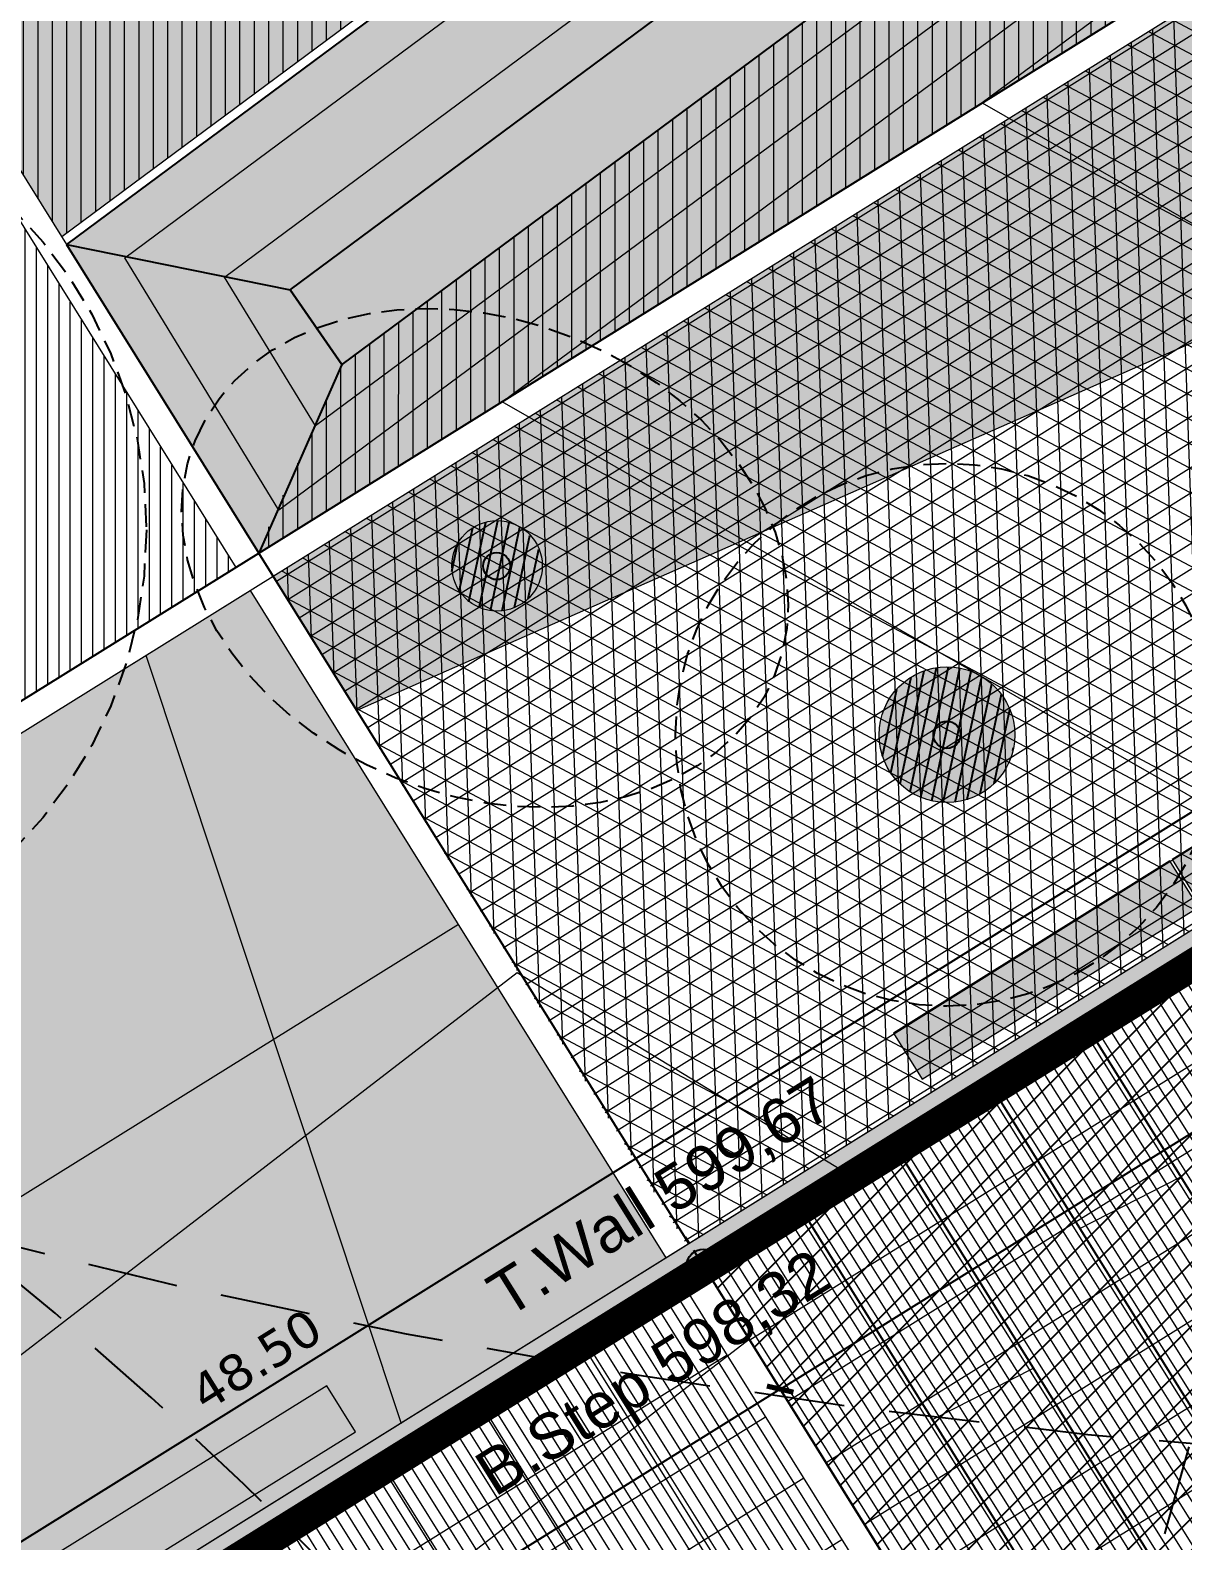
# Model space of a CAD drawing. Header units: metres. Extents: x 678805 to 1359287, y 2747329 to 5497370.
# Drawn here: x 679810.57 to 679823.3, y 2748713.14 to 2748729.84 of the extents above; entities that cross this region are included whole.
import ezdxf
from ezdxf.enums import TextEntityAlignment as Align

# ---------------------------------------------------------------- set-up
doc = ezdxf.new("R2010")
doc.units = ezdxf.units.M
for name, pattern in [('XREF_MON_BUILDINGS$0$DASHEDX2', [1.5, 1, -0.5]), ('XREF_MON_GENERAL_LAYOUT$0$ACAD_ISO03W100', [30, 12, -18]), ('XREF_MON_GENERAL_LAYOUT$0$DASHEDX2', [1.5, 1, -0.5]), ('XREF_MON_SFT_TREES$0$HIDDEN', [0.375, 0.25, -0.125])]:
    doc.linetypes.add(name, pattern=pattern)
for name, color, linetype in [('00_XREF_MON_HSC_PAVEMENT', 7, 'Continuous'), ('00_XREF_TWQ_BUILDINGS', 7, 'Continuous'), ('00_XREF_TWQ_SFT_TREES', 7, 'Continuous'), ('XREF_MON_BUILDINGS$0$02-L-05 Stair', 6, 'Continuous'), ('XREF_MON_BUILDINGS$0$02-L-05 Stair_Levels', 81, 'Continuous'), ('XREF_MON_BUILDINGS$0$COTAUX', 7, 'Continuous'), ('XREF_MON_GENERAL_LAYOUT$0$00_Sorround Parcels', 252, 'XREF_MON_GENERAL_LAYOUT$0$ACAD_ISO03W100'), ('XREF_MON_GENERAL_LAYOUT$0$02-L-Edge Line', 4, 'Continuous'), ('XREF_MON_GENERAL_LAYOUT$0$02-L-Edge Line Stair +10cm', 6, 'Continuous'), ('XREF_MON_GENERAL_LAYOUT$0$02-L-Edge Line Step -10cm', 6, 'Continuous'), ('XREF_MON_GENERAL_LAYOUT$0$02-L-Plan Change', 8, 'Continuous'), ('XREF_MON_GENERAL_LAYOUT$0$02-L-Sailcloth', 8, 'XREF_MON_GENERAL_LAYOUT$0$DASHEDX2'), ('XREF_MON_HSC_PAVEMENT$0$03-TR-Tree Pit_Green', 74, 'Continuous'), ('XREF_MON_SFT_TREES$0$SL_TREE_CANOPY', 251, 'XREF_MON_SFT_TREES$0$HIDDEN'), ('XREF_MON_SFT_TREES$0$SL_TREE_TRUNK', 251, 'Continuous')]:
    doc.layers.add(name, color=color, linetype=linetype)
for name, color, linetype, true_color in [('02-L-Waterfeatures 01', 7, 'Continuous', 0x4da6ff), ('XREF_MON_HSC_PAVEMENT$0$03-TR-Pavement_00_Dry Swale', 7, 'Continuous', 0x6e5d3a), ('XREF_MON_HSC_PAVEMENT$0$03-TR-Tree Pit_White', 7, 'Continuous', 0xfcfcfc), ('XREF_MON_SFT_TREES$0$SL_TREE_ACACIA_ETBAICA', 7, 'Continuous', 0x405700), ('XREF_MON_SFT_TREES$0$SL_TREE_ACACIA_GERRARDII', 7, 'Continuous', 0x4c4c00), ('XREF_MON_SFT_TREES$0$SL_TREE_ZIZIPHUS_SPINA', 7, 'Continuous', 0xc6d408)]:
    doc.layers.add(name, color=color, linetype=linetype, true_color=true_color)
for name, color, linetype, lineweight in [('XREF_MON_BUILDINGS$0$02-L-02 Retaining walls', 4, 'Continuous', 5), ('XREF_MON_BUILDINGS$0$02-L-02 Retaining walls_levels', 21, 'Continuous', 5), ('XREF_MON_GENERAL_LAYOUT$0$02-L-Level Curves 0.25-0.75m', 33, 'Continuous', 5), ('XREF_MON_GENERAL_LAYOUT$0$02-L-Level Curves 0.50m', 33, 'Continuous', 5), ('XREF_MON_GENERAL_LAYOUT$0$02-L-Level Curves 1m', 37, 'Continuous', 5), ('XREF_MON_GENERAL_LAYOUT$0$02-L-Material Change', 251, 'Continuous', 5), ('XREF_MON_GENERAL_LAYOUT$0$04-BK-Tree Pit', 6, 'Continuous', 5), ('XREF_MON_HSC_FURNITURE$0$02-L-Furnitures type 3', 8, 'Continuous', 13), ('XREF_MON_HSC_FURNITURE$0$05-Railing', 8, 'Continuous', 13), ('XREF_MON_HSC_PAVEMENT$0$03-TR-Pavement_04_Dry Meadow_', 54, 'Continuous', 5), ('XREF_MON_HSC_PAVEMENT$0$04-BK-Tree Pit', 6, 'Continuous', 5)]:
    doc.layers.add(name, color=color, linetype=linetype, lineweight=lineweight)
for name, color, linetype, lineweight, true_color in [('XREF_MON_HSC_FURNITURE$0$05-Railing_wipeout', 7, 'Continuous', 13, 0xfcfcfc), ('XREF_MON_HSC_PAVEMENT$0$02-L-Joints-Paviment_06_Concrete Slab in sittu', 7, 'Continuous', 5, 0x999999), ('XREF_MON_HSC_PAVEMENT$0$02-L-Joints-Paviment_07_Natural Stone', 7, 'Continuous', 5, 0x998833), ('XREF_MON_HSC_PAVEMENT$0$03-TR-Pavement_02_Sealed Gravel', 7, 'Continuous', 5, 0x38321e), ('XREF_MON_HSC_PAVEMENT$0$03-TR-Pavement_04_Dry Meadow_2', 7, 'Continuous', 5, 0xe2c75d), ('XREF_MON_HSC_PAVEMENT$0$03-TR-Pavement_05_Precast irregular Concrete Blocks_Open Joint', 7, 'Continuous', 5, 0x82ae7e), ('XREF_MON_HSC_PAVEMENT$0$03-TR-Pavement_06_Concrete Slab in situ', 7, 'Continuous', 9, 0xf7f7f7), ('XREF_MON_HSC_PAVEMENT$0$03-TR-Pavement_07_Precast irregular Concrete Blocks', 7, 'Continuous', 5, 0xb3b3b3), ('XREF_MON_HSC_PAVEMENT$0$03-TR-Pavement_08_Natural Stone Bleachers', 7, 'Continuous', 5, 0x969696)]:
    doc.layers.add(name, color=color, linetype=linetype, lineweight=lineweight, true_color=true_color)
doc.layers.get('XREF_MON_SFT_TREES$0$SL_TREE_ACACIA_ETBAICA').off()
doc.layers.get('XREF_MON_SFT_TREES$0$SL_TREE_ACACIA_GERRARDII').off()
doc.layers.get('XREF_MON_SFT_TREES$0$SL_TREE_ZIZIPHUS_SPINA').off()
doc.styles.add('XREF_MON_BUILDINGS$0$E200', font='verdana.ttf', dxfattribs={"height": 0.4})
doc.styles.add('XREF_MON_BUILDINGS$0$Standard', font='arial.ttf')
doc.styles.add('XREF_MON_GENERAL_LAYOUT$0$Standard', font='arial.ttf')
doc.dimstyles.new('XREF_MON_BUILDINGS$0$E200', dxfattribs={"dimscale": 0.03, "dimtxt": 12, "dimasz": 1, "dimexe": 0.1, "dimexo": 1, "dimgap": 4, "dimtad": 1, "dimzin": 0, "dimdsep": 46, "dimtxsty": 'XREF_MON_BUILDINGS$0$E200', "dimblk1": 'XREF_MON_BUILDINGS$0$LINCOT200', "dimblk2": 'XREF_MON_BUILDINGS$0$LINCOT200', "dimsah": 1, "dimcen": 0.1, "dimdle": 0.1, "dimse1": 1, "dimse2": 1, "dimclrt": 256, "dimadec": 0, "dimazin": 0, "dimtfac": 0.015385, "dimtofl": 0, "dimtmove": 0, "dimatfit": 3, "dimldrblk": 'XREF_MON_BUILDINGS$0$LINCOT200', "dimfxl": 1, "dimtolj": 1, "dimtzin": 0, "dimarcsym": 0})
pattern_1 = [(122, (0, 0), (-0.105817321318, -0.066122000993), [])]

# ---------------------------------------------------------------- blocks, each defined once
blk = doc.blocks.new('XREF_MON_BUILDINGS$0$Cotes Altimetriques')
at = {"linetype": 'XREF_MON_BUILDINGS$0$DASHEDX2', "ltscale": 0.5}
for points in [[(0, -1.5), (0, 1.5)], [(1.5, 0), (-1.5, 0)]]:
    blk.add_lwpolyline(points, dxfattribs=at)
blk.add_circle((0, 0), 0.75)
at = {"ltscale": 0.3, "style": 'XREF_MON_BUILDINGS$0$Standard'}
blk.add_attdef('COTES', text='', height=2, dxfattribs=at).set_placement((0, 3.5), align=Align.MIDDLE)
blk = doc.blocks.new('*U139')
at = {"linetype": 'XREF_MON_BUILDINGS$0$DASHEDX2', "ltscale": 0.5}
for points in [[(0, -1.5), (0, 1.5)], [(1.5, 0), (-1.5, 0)]]:
    blk.add_lwpolyline(points, dxfattribs=at)
blk.add_circle((0, 0), 0.75)
at = {"ltscale": 0.3, "style": 'XREF_MON_BUILDINGS$0$Standard'}
blk.add_attdef('COTES', text='', height=2, dxfattribs=at).set_placement((-4.4, -3.077), align=Align.MIDDLE)
blk = doc.blocks.new('XREF_MON_BUILDINGS$0$LINCOT200')
for p, q in [((0, -10), (0, 10)), ((0, 0), (10, 0))]:
    blk.add_line(p, q)
at = {"const_width": 1.88}
blk.add_lwpolyline([(3.54, -3.54), (-3.54, 3.54)], dxfattribs=at)
at = {"layer": 'XREF_MON_BUILDINGS$0$COTAUX'}
blk.add_line((0, 0), (-1.25, 0), dxfattribs=at)
blk = doc.blocks.new('*D190')
at = {"layer": 'DEFPOINTS', "color": 0, "ltscale": 0.3, "transparency": 16777216}
for p in [(679837.404, 2748729.928), (679838.148, 2748728.735), (679797.048, 2748703.104)]:
    blk.add_point(p, dxfattribs=at)
at = {"layer": 'XREF_MON_BUILDINGS$0$02-L-02 Retaining walls_levels', "color": 0, "lineweight": -2, "ltscale": 0.3, "transparency": 16777216}
blk.add_line((679796.329, 2748704.313), (679837.379, 2748729.912), dxfattribs=at)
at = {"layer": 'XREF_MON_BUILDINGS$0$02-L-02 Retaining walls_levels', "color": 0, "lineweight": -2, "ltscale": 0.3, "transparency": 16777216, "xscale": 0.03, "yscale": 0.03, "zscale": 0.03}
for p, rotation in [((679837.404, 2748729.928), 31.94807474562076), ((679796.304, 2748704.297), 211.9480747456207)]:
    blk.add_blockref('XREF_MON_BUILDINGS$0$LINCOT200', p, dxfattribs=dict(at, rotation=rotation))
at = {"layer": 'XREF_MON_BUILDINGS$0$02-L-02 Retaining walls_levels', "ltscale": 0.3, "transparency": 16777216, "insert": (679813.064, 2748715.137), "char_height": 0.4, "attachment_point": 5, "rotation": 31.9481, "style": 'XREF_MON_BUILDINGS$0$E200'}
blk.add_mtext('\\A1;48.50', dxfattribs=at)
blk = doc.blocks.new('*D142')
at = {"layer": 'DEFPOINTS', "color": 0, "ltscale": 0.3, "transparency": 16777216}
for p in [(679818.253, 2748715.784), (679818.856, 2748714.815), (679800.437, 2748704.694)]:
    blk.add_point(p, dxfattribs=at)
at = {"layer": 'XREF_MON_BUILDINGS$0$02-L-02 Retaining walls_levels', "color": 0, "lineweight": -2, "ltscale": 0.3, "transparency": 16777216}
blk.add_line((679801.066, 2748703.741), (679818.83, 2748714.799), dxfattribs=at)
at = {"layer": 'XREF_MON_BUILDINGS$0$02-L-02 Retaining walls_levels', "color": 0, "lineweight": -2, "ltscale": 0.3, "transparency": 16777216, "xscale": 0.03, "yscale": 0.03, "zscale": 0.03}
for p, rotation in [((679818.856, 2748714.815), 31.90139317448292), ((679801.04, 2748703.726), 211.9013931744829)]:
    blk.add_blockref('XREF_MON_BUILDINGS$0$LINCOT200', p, dxfattribs=dict(at, rotation=rotation))
at = {"layer": 'XREF_MON_BUILDINGS$0$02-L-02 Retaining walls_levels', "ltscale": 0.3, "transparency": 16777216, "insert": (679809.775, 2748709.549), "char_height": 0.4, "attachment_point": 5, "rotation": 31.9014, "style": 'XREF_MON_BUILDINGS$0$E200'}
blk.add_mtext('\\A1;21.00', dxfattribs=at)
blk = doc.blocks.new('*D143')
at = {"layer": 'DEFPOINTS', "color": 0, "ltscale": 0.3, "transparency": 16777216}
for p in [(679839.005, 2748727.357), (679839.074, 2748727.246), (679818.924, 2748714.703)]:
    blk.add_point(p, dxfattribs=at)
at = {"layer": 'XREF_MON_BUILDINGS$0$02-L-02 Retaining walls_levels', "color": 0, "lineweight": -2, "ltscale": 0.3, "transparency": 16777216}
blk.add_line((679818.88, 2748714.831), (679838.979, 2748727.341), dxfattribs=at)
at = {"layer": 'XREF_MON_BUILDINGS$0$02-L-02 Retaining walls_levels', "color": 0, "lineweight": -2, "ltscale": 0.3, "transparency": 16777216, "xscale": 0.03, "yscale": 0.03, "zscale": 0.03}
for p, rotation in [((679839.005, 2748727.357), 31.9010465508821), ((679818.855, 2748714.815), 211.9010465508821)]:
    blk.add_blockref('XREF_MON_BUILDINGS$0$LINCOT200', p, dxfattribs=dict(at, rotation=rotation))
at = {"layer": 'XREF_MON_BUILDINGS$0$02-L-02 Retaining walls_levels', "ltscale": 0.3, "transparency": 16777216, "insert": (679828.756, 2748721.365), "char_height": 0.4, "attachment_point": 5, "rotation": 31.901, "style": 'XREF_MON_BUILDINGS$0$E200'}
blk.add_mtext('\\A1;23.75', dxfattribs=at)
blk = doc.blocks.new('XREF_MON_SFT_TREES$0$Ziziphus_spina_christi')
at = {"layer": 'XREF_MON_SFT_TREES$0$SL_TREE_CANOPY', "linetype": 'XREF_MON_SFT_TREES$0$HIDDEN'}
blk.add_circle((0, 0), 5, dxfattribs=at)
blk = doc.blocks.new('XREF_MON_SFT_TREES$0$Acacia etbaica')
h = blk.add_hatch()
h.set_pattern_fill('ANSI31', color=256, scale=0.1)
edge = h.paths.add_edge_path()
edge.add_arc((0, 0), 3, 0, 360)
at = {"layer": 'XREF_MON_SFT_TREES$0$SL_TREE_TRUNK'}
h = blk.add_hatch(color=256, dxfattribs=at)
h.dxf.hatch_style = 1
edge = h.paths.add_edge_path()
edge.add_arc((0, 0), 0.15, 286.4511, 569.1271)
edge.add_arc((0, 0), 0.15, 209.1271, 286.4511)
at = {"layer": 'XREF_MON_SFT_TREES$0$SL_TREE_CANOPY'}
blk.add_circle((0, 0), 3, dxfattribs=at)
at = {"layer": 'XREF_MON_SFT_TREES$0$SL_TREE_TRUNK'}
blk.add_circle((0, 0), 0.15, dxfattribs=at)
blk.add_circle((0, 0), 0.15, dxfattribs=at)
blk = doc.blocks.new('XREF_MON_SFT_TREES$0$Acacia_gerrardii')
h = blk.add_hatch()
h.set_pattern_fill('ANSI31', color=256, scale=0.1, style=0)
edge = h.paths.add_edge_path()
edge.add_ellipse((-0.079, 0.137), major_axis=(-2.334, 2.546), ratio=0.760082, start_angle=0, end_angle=360)
at = {"layer": 'XREF_MON_SFT_TREES$0$SL_TREE_TRUNK'}
h = blk.add_hatch(color=256, dxfattribs=at)
h.dxf.hatch_style = 1
edge = h.paths.add_edge_path()
edge.add_arc((0, 0), 0.15, -7.3549, 352.6451)
at = {"layer": 'XREF_MON_SFT_TREES$0$SL_TREE_CANOPY'}
blk.add_ellipse((-0.079, 0.137), major_axis=(-2.334, 2.546), ratio=0.760082, dxfattribs=at)
at = {"layer": 'XREF_MON_SFT_TREES$0$SL_TREE_TRUNK'}
blk.add_circle((0, 0), 0.15, dxfattribs=at)
blk.add_circle((0, 0), 0.15, dxfattribs=at)
blk = doc.blocks.new('XREF_MON_SFT_TREES')
at = {"layer": 'XREF_MON_SFT_TREES$0$SL_TREE_ACACIA_ETBAICA', "rotation": 25.44812939262281}
blk.add_blockref('XREF_MON_SFT_TREES$0$Acacia etbaica', (679820.698, 2748722.048), dxfattribs=at)
at = {"layer": 'XREF_MON_SFT_TREES$0$SL_TREE_ACACIA_GERRARDII', "rotation": 25.44812939262281}
blk.add_blockref('XREF_MON_SFT_TREES$0$Acacia_gerrardii', (679815.723, 2748723.913), dxfattribs=at)
at = {"layer": 'XREF_MON_SFT_TREES$0$SL_TREE_ZIZIPHUS_SPINA', "rotation": 25.44812939262281}
blk.add_blockref('XREF_MON_SFT_TREES$0$Ziziphus_spina_christi', (679806.852, 2748724.314), dxfattribs=at)
blk = doc.blocks.new('*U510')
at = {"layer": 'XREF_MON_HSC_PAVEMENT$0$02-L-Joints-Paviment_07_Natural Stone', "elevation": 0}
blk.add_lwpolyline([(6.198, -34.402), (6.195, 0)], dxfattribs=at)
blk = doc.blocks.new('*U511')
at = {"layer": 'XREF_MON_HSC_PAVEMENT$0$02-L-Joints-Paviment_07_Natural Stone', "color": 0, "linetype": 'ByBlock', "lineweight": -2, "transparency": 16777216, "rotation": 31.89932765884843}
for p in [(679811.484, 2748711.916), (679810.384, 2748711.231), (679809.284, 2748710.546)]:
    blk.add_blockref('*U510', p, dxfattribs=at)
blk = doc.blocks.new('XREF_MON_HSC_PAVEMENT$0$TPS_OPEN JOINT')
at = {"layer": 'XREF_MON_HSC_PAVEMENT$0$03-TR-Tree Pit_Green'}
h = blk.add_hatch(dxfattribs=at)
h.set_pattern_fill('ANSI31', color=256, scale=0.04, angle=33)
edge = h.paths.add_edge_path()
edge.add_arc((0, 0), 0.5, 0, 360)
at = {"layer": 'XREF_MON_HSC_PAVEMENT$0$03-TR-Tree Pit_White'}
h = blk.add_hatch(color=256, dxfattribs=at)
h.dxf.hatch_style = 1
edge = h.paths.add_edge_path()
edge.add_arc((0, 0), 0.5, 0, 360)
blk = doc.blocks.new('*U529')
at = {"layer": 'XREF_MON_HSC_PAVEMENT$0$03-TR-Tree Pit_Green'}
h = blk.add_hatch(dxfattribs=at)
h.set_pattern_fill('ANSI31', color=256, scale=0.04, angle=33)
edge = h.paths.add_edge_path()
edge.add_arc((0, 0), 0.75, 0, 360)
at = {"layer": 'XREF_MON_HSC_PAVEMENT$0$03-TR-Tree Pit_White'}
h = blk.add_hatch(color=256, dxfattribs=at)
h.dxf.hatch_style = 1
edge = h.paths.add_edge_path()
edge.add_arc((0, 0), 0.75, 0, 360)
blk.add_circle((0, 0), 0.75)
blk = doc.blocks.new('XREF_MON_HSC_PAVEMENT')
at = {"layer": 'XREF_MON_HSC_PAVEMENT$0$03-TR-Pavement_00_Dry Swale', "ltscale": 0.3}
h = blk.add_hatch(dxfattribs=at)
h.set_pattern_fill('ANSI38', color=256, scale=0.0393, angle=315)
h.paths.add_polyline_path([(679849.927, 2748754.045), (679850.524, 2748753.235), (679850.525, 2748753.236), (679848.812, 2748755.554), (679810.971, 2748727.466), (679813.094, 2748724.057), (679814.013, 2748726.14), (679813.441, 2748726.965)])
at = {"layer": 'XREF_MON_HSC_PAVEMENT$0$03-TR-Pavement_00_Dry Swale', "ltscale": 0.3, "true_color": 0xb29c70}
h = blk.add_hatch(dxfattribs=at)
h.set_pattern_fill('ANSI38', color=33, scale=0.0393, angle=315)
h.paths.add_polyline_path([(679850.524, 2748753.235), (679849.927, 2748754.045), (679813.441, 2748726.965), (679814.013, 2748726.14)])
at = {"layer": 'XREF_MON_HSC_PAVEMENT$0$03-TR-Pavement_02_Sealed Gravel', "linetype": 'Continuous'}
h = blk.add_hatch(dxfattribs=at)
h.set_pattern_fill('ANSI31', color=256, scale=0.0393, angle=45)
h.set_pattern_definition([(90, (652974.11672, 2717198.73223), (-0.1247775, 0), [])])
h.paths.add_polyline_path([(679798.235, 2748737.952), (679798.244, 2748737.945), (679804.727, 2748731.776), (679796.79, 2748723.502), (679788.909, 2748731.062), (679781.362, 2748725.485), (679790.88, 2748710.231), (679812.839, 2748723.898), (679802.242, 2748740.913)])
at = {"layer": 'XREF_MON_HSC_PAVEMENT$0$03-TR-Pavement_04_Dry Meadow_', "linetype": 'Continuous'}
h = blk.add_hatch(dxfattribs=at)
h.set_pattern_fill('ANSI31', color=256, scale=0.0502, angle=45)
h.paths.add_polyline_path([(679847.95, 2748755.038), (679847.389, 2748755.797, -0.121575), (679839.13, 2748754.055, 0.102239), (679835.804, 2748753.485, 0.216438), (679829.869, 2748747.377, -0.032502), (679827.727, 2748741.838, -0.236191), (679820.041, 2748735.712, -0.042406), (679814.901, 2748735.07, 0.055117), (679806.979, 2748733.876), (679810.918, 2748727.551)])
h.paths.add_polyline_path([(679846.663, 2748756.78), (679843.033, 2748761.692), (679831.822, 2748755.681), (679831.015, 2748751.787, -0.001446), (679830.96, 2748751.528, -0.11845), (679835.366, 2748754.602, -0.102239), (679839.171, 2748755.254, 0.118072)])
edge = h.paths.add_edge_path()
edge.add_line((679829.84, 2748752.03), (679830.443, 2748754.942))
edge.add_line((679830.443, 2748754.942), (679803.018, 2748740.236))
edge.add_line((679803.018, 2748740.236), (679806.317, 2748734.939))
edge.add_arc((679816.341, 2748698.65), 37.648, 92.2638, 105.4414, ccw=False)
edge.add_arc((679813.692, 2748765.64), 29.393, 272.2638, 281.9768)
edge.add_arc((679817.762, 2748746.456), 9.783, 281.9768, 335.1335)
edge.add_arc((679786.232, 2748761.069), 44.535, 335.1335, 348.2894)
h = blk.add_hatch(dxfattribs=at)
h.set_pattern_fill('ANSI31', color=256, scale=0.0502, angle=45)
h.paths.add_polyline_path([(679850.525, 2748753.236), (679853.5, 2748749.21), (679813.066, 2748724.039), (679814.021, 2748726.145)])
at = {"layer": 'XREF_MON_HSC_PAVEMENT$0$03-TR-Pavement_04_Dry Meadow_2', "ltscale": 2, "transparency": 33554687}
h = blk.add_hatch(dxfattribs=at)
h.set_pattern_fill('AR-CONC', color=256, scale=0.0067, angle=290)
h.paths.add_polyline_path([(679846.663, 2748756.78), (679843.033, 2748761.692), (679831.822, 2748755.681), (679831.015, 2748751.787, -0.001446), (679830.96, 2748751.528, -0.11845), (679835.366, 2748754.602, -0.102239), (679839.171, 2748755.254, 0.118072)])
edge = h.paths.add_edge_path(flags=16)
edge.add_arc((679832.774, 2748748.661), 2, 0, 360)
edge = h.paths.add_edge_path()
edge.add_line((679847.95, 2748755.038), (679847.389, 2748755.797))
edge.add_arc((679839.731, 2748771.658), 17.613, 268.0472, 295.7741, ccw=False)
edge.add_arc((679838.846, 2748745.72), 8.34, 88.0472, 111.3976)
edge.add_arc((679839.56, 2748743.898), 10.297, 111.3976, 160.2481)
edge.add_arc((679786.232, 2748761.069), 45.735, 335.1335, 342.5798, ccw=False)
edge.add_arc((679817.762, 2748746.456), 10.983, 281.9768, 335.1335, ccw=False)
edge.add_arc((679813.692, 2748765.64), 30.593, 272.2638, 281.9768, ccw=False)
edge.add_arc((679816.341, 2748698.65), 36.448, 92.2638, 104.8829)
edge.add_line((679806.979, 2748733.876), (679810.918, 2748727.551))
edge.add_line((679810.918, 2748727.551), (679847.95, 2748755.038))
edge = h.paths.add_edge_path()
edge.add_arc((679823.032, 2748740.346), 2, 179.9991, 276.2707)
edge.add_arc((679817.762, 2748746.456), 9.783, 281.9768, 304.1267, ccw=False)
edge.add_arc((679813.692, 2748765.64), 29.393, 272.2638, 281.9768, ccw=False)
edge.add_arc((679816.341, 2748698.65), 37.648, 92.2638, 105.4414)
edge.add_line((679806.317, 2748734.939), (679803.018, 2748740.236))
edge.add_line((679803.018, 2748740.236), (679830.443, 2748754.942))
edge.add_line((679830.443, 2748754.942), (679829.84, 2748752.03))
edge.add_arc((679786.232, 2748761.069), 44.535, 335.1335, 348.2894, ccw=False)
edge.add_arc((679817.762, 2748746.456), 9.783, 317.4276, 335.1335, ccw=False)
edge.add_arc((679823.032, 2748740.346), 2, 345.2825, 540)
edge = h.paths.add_edge_path(flags=17)
edge.add_line((679841.435, 2748755.333), (679840.837, 2748755.282))
edge.add_arc((679840.923, 2748757.78), 2.5, 129.6112, 268.0163, ccw=False)
edge.add_line((679839.329, 2748759.706), (679840.201, 2748760.174))
edge.add_arc((679840.923, 2748757.78), 2.5, -78.1912, 106.7896, ccw=False)
h = blk.add_hatch(dxfattribs=at)
h.set_pattern_fill('AR-CONC', color=256, scale=0.0067, angle=290)
h.paths.add_polyline_path([(679850.524, 2748753.235), (679853.5, 2748749.21), (679813.066, 2748724.039), (679814.021, 2748726.145)])
at = {"layer": 'XREF_MON_HSC_PAVEMENT$0$03-TR-Pavement_05_Precast irregular Concrete Blocks_Open Joint'}
h = blk.add_hatch(dxfattribs=at)
h.set_pattern_fill('SWAMP', color=256, scale=0.01)
h.set_pattern_definition([(0, (0, 0), (0.127, 0.219970452362), [0.03175, -0.22225]), (90, (0.01588, 0), (-0.127, 0.219970452362), [0.015875, -0.424065904724]), (90, (0.01984, 0), (-0.127, 0.219970452362), [0.0127, -0.427240904724]), (90, (0.0119, 0), (-0.127, 0.219970452362), [0.0127, -0.427240904724]), (60, (0.02381, 0), (-0.126999999827, 0.219970452462), [0.01016, -0.24384]), (120, (0.00794, 0), (-0.253999999827, 1e-10), [0.01016, -0.24384])])
h.paths.add_polyline_path([(679813.253, 2748723.802), (679814.175, 2748722.315), (679858.836, 2748741.99), (679853.679, 2748748.968)])
at = {"layer": 'XREF_MON_HSC_PAVEMENT$0$03-TR-Pavement_06_Concrete Slab in situ', "linetype": 'Continuous'}
h = blk.add_hatch(color=256, dxfattribs=at)
h.dxf.hatch_style = 1
h.paths.add_polyline_path([(679744.389, 2748680.944), (679812.998, 2748723.643), (679817.597, 2748716.27), (679795.568, 2748702.53), (679767.698, 2748685.147), (679747.22, 2748672.38)])
at = {"layer": 'XREF_MON_HSC_PAVEMENT$0$03-TR-Pavement_07_Precast irregular Concrete Blocks', "linetype": 'Continuous'}
h = blk.add_hatch(dxfattribs=at)
h.set_pattern_fill('NET3', color=256, scale=0.075, angle=92)
h.set_pattern_definition([(92, (679898.76976, 2748715.38535), (-0.23797994, -0.00831044), []), (152, (679898.76976, 2748715.38535), (-0.1117929, -0.2102519), []), (212, (679898.76976, 2748715.38535), (0.126187, -0.20194145), [])])
h.paths.add_polyline_path([(679853.679, 2748748.968), (679858.836, 2748741.99), (679839.068, 2748729.661), (679817.824, 2748716.411), (679813.253, 2748723.802)])
at = {"layer": 'XREF_MON_HSC_PAVEMENT$0$03-TR-Pavement_08_Natural Stone Bleachers', "ltscale": 0.3}
h = blk.add_hatch(dxfattribs=at)
h.set_pattern_fill('ANSI31', color=256, scale=0.0393, angle=77)
h.set_pattern_definition(pattern_1)
h.paths.add_polyline_path([(679818.022, 2748716.155), (679839.237, 2748729.385), (679857.581, 2748699.908), (679836.357, 2748686.696)])
h = blk.add_hatch(dxfattribs=at)
h.set_pattern_fill('ANSI31', color=256, scale=0.0393, angle=77)
h.set_pattern_definition(pattern_1)
h.paths.add_polyline_path([(679835.945, 2748686.79), (679818.813, 2748675.772), (679835.945, 2748686.79)], flags=17)
h.paths.add_polyline_path([(679818.547, 2748675.606), (679818.547, 2748675.606), (679836.109, 2748686.527), (679835.945, 2748686.79), (679817.768, 2748715.995), (679800.202, 2748705.072)])
at = {"layer": 'XREF_MON_HSC_PAVEMENT$0$02-L-Joints-Paviment_06_Concrete Slab in sittu'}
for p, q in [((679744.389, 2748680.944), (679812.998, 2748723.643)), ((679815.3, 2748719.952), (679745.792, 2748676.693))]:
    blk.add_line(p, q, dxfattribs=at)
blk.add_lwpolyline([(679811.848, 2748722.928), (679814.667, 2748714.435)], dxfattribs=at)
at = {"layer": 'XREF_MON_HSC_PAVEMENT$0$02-L-Joints-Paviment_07_Natural Stone'}
for points in [[(679818.008, 2748716.175), (679839.227, 2748729.406)], [(679839.993, 2748728.743), (679818.519, 2748715.358)], [(679840.161, 2748727.905), (679818.941, 2748714.679)], [(679840.584, 2748727.226), (679819.364, 2748713.999)], [(679841.006, 2748726.547), (679819.787, 2748713.32)], [(679841.429, 2748725.868), (679820.209, 2748712.641)], [(679841.852, 2748725.189), (679820.632, 2748711.962)], [(679818.27, 2748715.189), (679800.709, 2748704.258)], [(679818.695, 2748714.505), (679801.131, 2748703.579)], [(679819.115, 2748713.83), (679801.554, 2748702.9)], [(679819.538, 2748713.151), (679797.779, 2748699.608)]]:
    blk.add_lwpolyline(points, dxfattribs=at)
at = {"layer": 'XREF_MON_HSC_PAVEMENT$0$02-L-Joints-Paviment_07_Natural Stone', "elevation": 0}
for points in [[(679817.504, 2748715.663), (679817.415, 2748715.805)], [(679817.166, 2748715.452), (679817.077, 2748715.595)], [(679816.828, 2748715.242), (679816.74, 2748715.384)], [(679816.491, 2748715.032), (679816.402, 2748715.174)], [(679816.153, 2748714.822), (679816.065, 2748714.963)], [(679815.815, 2748714.612), (679815.727, 2748714.753)], [(679815.477, 2748714.401), (679815.39, 2748714.542)], [(679815.14, 2748714.191), (679815.052, 2748714.332)], [(679814.802, 2748713.981), (679814.715, 2748714.122)], [(679814.464, 2748713.771), (679814.377, 2748713.911)], [(679814.127, 2748713.561), (679814.039, 2748713.701)], [(679813.789, 2748713.35), (679813.702, 2748713.49)], [(679813.451, 2748713.14), (679813.364, 2748713.28)]]:
    blk.add_lwpolyline(points, dxfattribs=at)
at = {"layer": 'XREF_MON_HSC_PAVEMENT$0$02-L-Joints-Paviment_07_Natural Stone'}
blk.add_blockref('*U511', (0, 0), dxfattribs=at)
at = {"layer": 'XREF_MON_HSC_PAVEMENT$0$04-BK-Tree Pit'}
for name, p in [('XREF_MON_HSC_PAVEMENT$0$TPS_OPEN JOINT', (679815.723, 2748723.913)), ('*U529', (679820.698, 2748722.048))]:
    blk.add_blockref(name, p, dxfattribs=at)
blk = doc.blocks.new('XREF_MON_HSC_FURNITURE$0$PRISMA 360')
at = {"true_color": 0xfcfcfc}
h = blk.add_hatch(color=7, dxfattribs=at)
h.dxf.hatch_style = 1
h.paths.add_polyline_path([(0, 0), (3.578, 0.395), (3.512, 0.992), (-0.066, 0.596)])
at = {"color": 0}
blk.add_lwpolyline([(0, 0), (3.578, 0.395), (3.512, 0.992), (-0.066, 0.596)], close=True, dxfattribs=at)
blk = doc.blocks.new('XREF_MON_HSC_FURNITURE')
at = {"layer": 'XREF_MON_HSC_FURNITURE$0$05-Railing_wipeout', "true_color": 0xfcfcfc, "extrusion": (3.30037e-06, 8.14322e-07, 1)}
h = blk.add_hatch(color=7, dxfattribs=at)
h.dxf.hatch_style = 1
h.paths.add_polyline_path([(679795.594, 2748702.549), (679839.32, 2748729.818), (679839.426, 2748729.648), (679795.691, 2748702.393)])
at = {"layer": 'XREF_MON_HSC_FURNITURE$0$05-Railing', "extrusion": (3.30037e-06, 8.14322e-07, 1), "elevation": 4.482}
blk.add_lwpolyline([(679795.594, 2748702.549), (679839.32, 2748729.818), (679839.426, 2748729.648), (679795.691, 2748702.393)], close=True, dxfattribs=at)
at = {"layer": 'XREF_MON_HSC_FURNITURE$0$02-L-Furnitures type 3', "rotation": 25.5960050678163}
for p in [(679823.504, 2748720.159, -0.001), (679820.423, 2748718.241, -0.001), (679811.107, 2748712.441, -0.001)]:
    blk.add_blockref('XREF_MON_HSC_FURNITURE$0$PRISMA 360', p, dxfattribs=at)
blk = doc.blocks.new('XREF_MON_GENERAL_LAYOUT$0$Tree Pit 1.5m')
blk.add_circle((0, 0), 0.75)
blk = doc.blocks.new('XREF_MON_GENERAL_LAYOUT')
at = {"layer": 'XREF_MON_GENERAL_LAYOUT$0$00_Sorround Parcels', "ltscale": 0.05}
blk.add_lwpolyline([(679812.27, 2748725.316), (679812.27, 2748725.316)], dxfattribs=at)
at = {"layer": 'XREF_MON_GENERAL_LAYOUT$0$02-L-Edge Line', "ltscale": 0.3}
blk.add_line((679813.094, 2748724.057), (679853.756, 2748749.369), dxfattribs=at)
blk.add_lwpolyline([(679796.006, 2748702.455), (679839.227, 2748729.406)], dxfattribs=at)
at = {"layer": 'XREF_MON_GENERAL_LAYOUT$0$02-L-Edge Line Stair +10cm'}
for p, q in [((679839.315, 2748729.264), (679818.098, 2748716.033)), ((679822.338, 2748718.677), (679840.515, 2748689.472)), ((679821.278, 2748718.016), (679839.454, 2748688.812)), ((679820.218, 2748717.355), (679838.394, 2748688.152)), ((679819.069, 2748716.837), (679819.07, 2748716.835)), ((679819.158, 2748716.694), (679837.333, 2748687.492)), ((679818.009, 2748716.176), (679818.01, 2748716.174)), ((679818.098, 2748716.033), (679836.273, 2748686.832, -5.395))]:
    blk.add_line(p, q, dxfattribs=at)
at = {"layer": 'XREF_MON_GENERAL_LAYOUT$0$02-L-Edge Line Step -10cm'}
blk.add_line((679790.88, 2748710.231), (679813.094, 2748724.057), dxfattribs=at)
for points in [[(679848.81, 2748755.553), (679810.971, 2748727.466)], [(679810.971, 2748727.466), (679813.094, 2748724.057)]]:
    blk.add_lwpolyline(points, dxfattribs=at)
at = {"layer": 'XREF_MON_GENERAL_LAYOUT$0$02-L-Level Curves 0.25-0.75m', "ltscale": 0.3}
for points in [[(679964.783, 2748716.161), (679965.808, 2748716.5), (679963.564, 2748723.294), (679964.641, 2748723.861), (679961.233, 2748734.178), (679962.31, 2748734.744), (679959.692, 2748742.672), (679943.545, 2748737.709), (679934.856, 2748747.657), (679944.287, 2748754.699), (679945.324, 2748754.851), (679938.339, 2748762.634), (679938.964, 2748763.735), (679929.919, 2748773.817), (679929.347, 2748773.304), (679911.203, 2748795.853), (679857.938, 2748756.357), (679858.359, 2748755.083), (679852.607, 2748750.924), (679851.9, 2748751.88), (679821.088, 2748729.033), (679830.223, 2748723.793), (679834.968, 2748726.752), (679834.968, 2748726.752)], [(679898.295, 2748665.707), (679848.514, 2748694.261), (679853.327, 2748697.257), (679851.424, 2748700.313), (679850.307, 2748699.743), (679847.548, 2748704.177), (679846.431, 2748703.607), (679843.672, 2748708.039), (679842.556, 2748707.47), (679839.796, 2748711.903), (679838.679, 2748711.333), (679835.92, 2748715.767), (679834.803, 2748715.197), (679832.044, 2748719.631), (679830.927, 2748719.061), (679828.609, 2748722.786), (679797.048, 2748703.103), (679802.544, 2748694.273), (679752.911, 2748656.033)], [(679851.056, 2748752.517), (679813.315, 2748724.532), (679811.614, 2748727.321), (679849.108, 2748755.15), (679851.056, 2748752.517)], [(679850.755, 2748752.925), (679813.72, 2748725.463), (679812.717, 2748727.106), (679849.603, 2748754.484), (679850.754, 2748752.924)], [(679904.882, 2748668.275), (679853.82, 2748697.564), (679855.447, 2748698.577), (679853.059, 2748702.415), (679851.936, 2748701.855), (679849.183, 2748706.279), (679848.06, 2748705.719), (679845.307, 2748710.141), (679844.184, 2748709.581), (679841.431, 2748714.005), (679840.308, 2748713.445), (679837.551, 2748717.866), (679836.428, 2748717.307), (679833.671, 2748721.735), (679832.559, 2748721.167), (679830.729, 2748724.108), (679819.621, 2748717.181), (679815.949, 2748719.417), (679748.776, 2748667.661)], [(679881.523, 2748668.981), (679843.208, 2748690.958), (679851.205, 2748695.937), (679849.796, 2748698.202), (679848.679, 2748697.632), (679845.919, 2748702.065), (679844.801, 2748701.495), (679842.044, 2748705.928), (679840.927, 2748705.358), (679838.168, 2748709.792), (679837.051, 2748709.222), (679834.292, 2748713.655), (679833.168, 2748713.085), (679830.415, 2748717.519), (679829.299, 2748716.949), (679826.539, 2748721.383), (679825.429, 2748720.803), (679798.086, 2748703.745), (679801.062, 2748698.963), (679800.087, 2748698.221), (679808.688, 2748684.403), (679759.055, 2748646.163)], [(679801.807, 2748702.493), (679810.453, 2748688.603), (679809.454, 2748687.843), (679817.483, 2748674.944), (679841.661, 2748689.995), (679839.403, 2748693.622), (679838.288, 2748693.05), (679835.53, 2748697.482), (679834.413, 2748696.912), (679831.654, 2748701.346), (679830.537, 2748700.776), (679827.778, 2748705.209), (679826.661, 2748704.64), (679823.901, 2748709.073), (679822.784, 2748708.503), (679818.513, 2748715.365), (679801.807, 2748702.493)]]:
    blk.add_lwpolyline(points, dxfattribs=at)
blk.add_lwpolyline([(679815.387, 2748673.639), (679812.381, 2748678.469), (679813.349, 2748679.222), (679804.759, 2748693.023), (679805.757, 2748693.783), (679799.146, 2748704.405), (679821.189, 2748718.159), (679822.165, 2748716.59), (679823.282, 2748717.16), (679826.042, 2748712.726), (679827.158, 2748713.296), (679829.918, 2748708.863), (679831.034, 2748709.432), (679833.794, 2748704.999), (679834.911, 2748705.569), (679837.67, 2748701.135), (679838.787, 2748701.705), (679841.546, 2748697.273), (679842.662, 2748697.842), (679845.422, 2748693.409), (679846.539, 2748693.979), (679846.963, 2748693.296)], close=True, dxfattribs=at)
at = {"layer": 'XREF_MON_GENERAL_LAYOUT$0$02-L-Level Curves 0.50m', "ltscale": 0.3}
blk.add_lwpolyline([(679819.158, 2748716.694), (679820.537, 2748714.479), (679821.654, 2748715.048), (679824.413, 2748710.615), (679825.53, 2748711.185), (679828.289, 2748706.751), (679829.406, 2748707.321), (679832.165, 2748702.887), (679833.282, 2748703.457), (679836.042, 2748699.024), (679837.158, 2748699.593), (679839.917, 2748695.161), (679841.034, 2748695.731), (679843.801, 2748691.31), (679816.423, 2748674.283), (679810.903, 2748683.152), (679811.902, 2748683.91), (679803.311, 2748697.713), (679804.309, 2748698.474), (679800.205, 2748705.067), (679819.07, 2748716.835)], dxfattribs=at)
at = {"layer": 'XREF_MON_GENERAL_LAYOUT$0$02-L-Level Curves 1m', "ltscale": 0.3}
for points in [[(679971.988, 2748689.49), (679931.023, 2748676.868), (679925.352, 2748686.027), (679921.04, 2748684.604), (679919.891, 2748685.478), (679915.246, 2748683.94), (679918.778, 2748673.247), (679911.469, 2748670.843), (679853.476, 2748704.108), (679850.811, 2748708.39), (679849.693, 2748707.82), (679846.94, 2748712.255), (679845.819, 2748711.683), (679843.059, 2748716.116), (679841.943, 2748715.547), (679839.179, 2748719.978), (679838.062, 2748719.408), (679835.303, 2748723.842), (679834.186, 2748723.272), (679832.848, 2748725.43), (679824.922, 2748720.487), (679815.782, 2748725.73), (679851.599, 2748752.288)], [(679831.546, 2748710.974), (679828.787, 2748715.408), (679827.67, 2748714.838), (679824.911, 2748719.271), (679823.794, 2748718.702), (679823.309, 2748719.481), (679799.146, 2748704.405)]]:
    blk.add_lwpolyline(points, dxfattribs=at)
at = {"layer": 'XREF_MON_GENERAL_LAYOUT$0$02-L-Material Change', "ltscale": 0.3}
for p, q in [((679813.253, 2748723.802), (679853.679, 2748748.968)), ((679790.954, 2748709.924), (679813.253, 2748723.802)), ((679817.843, 2748715.874), (679800.282, 2748704.944))]:
    blk.add_line(p, q, dxfattribs=at)
at = {"layer": 'XREF_MON_GENERAL_LAYOUT$0$02-L-Material Change'}
for points in [[(679848.751, 2748755.633), (679810.918, 2748727.551)], [(679802.488, 2748741.087), (679810.971, 2748727.466)], [(679802.243, 2748740.913), (679812.839, 2748723.898)], [(679795.595, 2748702.547), (679839.32, 2748729.818), (679857.992, 2748699.809)], [(679813.094, 2748724.057), (679817.847, 2748716.425)], [(679812.998, 2748723.643), (679817.592, 2748716.266)]]:
    blk.add_lwpolyline(points, dxfattribs=at)
at = {"layer": 'XREF_MON_GENERAL_LAYOUT$0$02-L-Material Change', "ltscale": 0.3}
for points in [[(679846.137, 2748736.396), (679814.178, 2748722.316)], [(679817.755, 2748716.017), (679836.104, 2748686.536)]]:
    blk.add_lwpolyline(points, dxfattribs=at)
at = {"layer": 'XREF_MON_GENERAL_LAYOUT$0$02-L-Plan Change', "ltscale": 0.3}
blk.add_line((679817.847, 2748716.425), (679813.094, 2748724.057), dxfattribs=at)
at = {"layer": 'XREF_MON_GENERAL_LAYOUT$0$02-L-Plan Change', "ltscale": 0.075}
for points in [[(679813.441, 2748726.965), (679849.927, 2748754.045)], [(679850.525, 2748753.236), (679814.013, 2748726.14), (679813.441, 2748726.965)], [(679810.971, 2748727.466), (679813.441, 2748726.965), (679814.013, 2748726.14), (679813.094, 2748724.057)]]:
    blk.add_lwpolyline(points, dxfattribs=at)
at = {"layer": 'XREF_MON_GENERAL_LAYOUT$0$02-L-Plan Change'}
blk.add_lwpolyline([(679810.971, 2748727.466), (679813.094, 2748724.057)], dxfattribs=at)
at = {"layer": 'XREF_MON_GENERAL_LAYOUT$0$02-L-Plan Change', "ltscale": 0.3, "elevation": 0}
blk.add_lwpolyline([(679818.098, 2748716.033), (679818.01, 2748716.174)], dxfattribs=at)
at = {"layer": 'XREF_MON_GENERAL_LAYOUT$0$02-L-Sailcloth', "elevation": 0}
for points in [[(679809.755, 2748716.551, 0.122041), (679849.979, 2748716.141, 0.181282), (679853.875, 2748695.476, 0.124933), (679823.135, 2748698.761, 0.12741)], [(679807.407, 2748681.04, 0.095141), (679823.486, 2748714.589, 0.139729), (679830.613, 2748681.54, 0.30408)]]:
    blk.add_lwpolyline(points, format="xyb", close=True, dxfattribs=at)
at = {"layer": 'XREF_MON_GENERAL_LAYOUT$0$04-BK-Tree Pit', "linetype": 'Continuous'}
blk.add_circle((679815.727, 2748723.915), 0.5, dxfattribs=at)
at = {"layer": 'XREF_MON_GENERAL_LAYOUT$0$04-BK-Tree Pit'}
blk.add_blockref('XREF_MON_GENERAL_LAYOUT$0$Tree Pit 1.5m', (679820.698, 2748722.048), dxfattribs=at)
at = {"style": 'XREF_MON_GENERAL_LAYOUT$0$Standard'}
for tag, rotation, p in [('604,00', 330.2643, (679905.77, 2748776.558)), ('603,00', 330.2643, (679901.861, 2748753.477)), ('600,00', 133.826, (679944.597, 2748745.153)), ('602,00', 330.2643, (679883.319, 2748738.727)), ('601,00', 117.8906, (679920.972, 2748732.87)), ('601,00', 330.2643, (679864.777, 2748723.976)), ('600,00', 40.8833, (679777.405, 2748705.444, 1.17)), ('602,00', 330.2643, (679941.275, 2748705.483)), ('601,00', 40.8833, (679701.798, 2748703.889, 1.17)), ('598,00', 62.091, (679810.267, 2748702.619)), ('600,00', 330.2643, (679877.781, 2748691.131)), ('600,00', 19.5511, (679920.444, 2748685.496)), ('601,00', 330.2643, (679934.813, 2748683.804)), ('599,00', 330.2643, (679854.567, 2748679.061)), ('600,00', 88.3928, (679743.913, 2748675.572)), ('599,00', 20.6086, (679924.26, 2748675.216)), ('601,00', 88.3928, (679728.035, 2748671.318, -2)), ('602,00', 88.3928, (679711.826, 2748665.966, -1)), ('603,00', 88.3928, (679695.615, 2748660.611)), ('599,00', 40.8833, (679788.807, 2748655.829, 1.17)), ('601,00', 40.8833, (679627.612, 2748644.603, 1.17)), ('603,00', 41.7058, (679702.499, 2748628.484, 1.17)), ('600,00', 40.8833, (679645.925, 2748597.926, 1.17)), ('599,00', 34.2277, (679673.574, 2748555.136, 5.34))]:
    blk.add_attdef(tag, text='', height=1, rotation=rotation, dxfattribs=at).set_placement(p, align=Align.MIDDLE)
at = {"ltscale": 0.3, "style": 'XREF_MON_GENERAL_LAYOUT$0$Standard'}
for tag, rotation, p in [('603,50', 330.2643, (679911.501, 2748760.57)), ('602,50', 330.2643, (679892.865, 2748745.846)), ('600,50', 133.826, (679933.048, 2748738.729)), ('601,50', 330.2643, (679873.581, 2748731.671)), ('601,50', 101.2857, (679909.522, 2748726.945)), ('602,50', 330.2643, (679948.625, 2748713.86)), ('600,50', 39.606, (679743.243, 2748706.971)), ('600,50', 330.2643, (679880.266, 2748702.726)), ('600,50', 17.3537, (679917.615, 2748690.554)), ('599,50', 330.2643, (679867.197, 2748684.716)), ('599,50', 18.8944, (679921.71, 2748680.578)), ('599,50', 39.606, (679778.991, 2748677.241)), ('600,50', 88.3928, (679735.925, 2748673.586)), ('601,50', 88.3928, (679719.906, 2748668.581)), ('602,50', 88.3928, (679703.474, 2748663.452)), ('598,50', 330.2643, (679861.765, 2748662.397)), ('601,50', 39.606, (679610.513, 2748662.061)), ('600,00', 41.7058, (679752.308, 2748637.685)), ('601,00', 41.7058, (679736.044, 2748634.538)), ('599,00', 35.0835, (679763.043, 2748634.415, 1.17)), ('602,00', 41.7058, (679720.174, 2748633.096, 1.17)), ('600,00', 35.0835, (679747.063, 2748629.903, 1.17)), ('601,00', 35.0835, (679731.246, 2748625.239, 1.17)), ('600,50', 39.606, (679636.92, 2748621.339)), ('602,00', 35.0835, (679715.4, 2748620.639, 1.17)), ('599,50', 28.7604, (679659.482, 2748574.323))]:
    blk.add_attdef(tag, text='', height=1, rotation=rotation, dxfattribs=at).set_placement(p, align=Align.MIDDLE)
blk = doc.blocks.new('XREF_MON_BUILDINGS')
at = {"layer": 'XREF_MON_BUILDINGS$0$02-L-05 Stair'}
h = blk.add_hatch(dxfattribs=at)
h.set_pattern_fill('ANSI31', color=256, scale=2)
h.set_pattern_definition([(45, (20.97733, 13.04545), (-0.176776695297, 0.176776695297), [])])
h.paths.add_polyline_path([(679838.18, 2748728.684), (679818.03, 2748716.142), (679836.362, 2748686.688), (679856.513, 2748699.23)])
at = {"layer": 'XREF_MON_BUILDINGS$0$02-L-02 Retaining walls', "ltscale": 0.3, "const_width": 0.35}
blk.add_lwpolyline([(679797.053, 2748703.097), (679838.175, 2748728.692)], dxfattribs=at)
at = {"layer": 'XREF_MON_BUILDINGS$0$02-L-05 Stair'}
for points in [[(679838.175, 2748728.692), (679818.025, 2748716.15), (679836.357, 2748686.696), (679856.508, 2748699.237)], [(679838.18, 2748728.684), (679818.03, 2748716.142), (679836.362, 2748686.688), (679856.513, 2748699.23)]]:
    blk.add_lwpolyline(points, close=True, dxfattribs=at)
at = {"layer": 'XREF_MON_BUILDINGS$0$02-L-02 Retaining walls_levels', "ltscale": 0.3, "xscale": 0.25, "yscale": 0.25, "zscale": 0.25, "rotation": 32}
for name, p, values in [('XREF_MON_BUILDINGS$0$Cotes Altimetriques', (679818.01, 2748716.175), {'COTES': 'T.Wall 599,67'}), ('*U139', (679818.009, 2748716.176), {'COTES': 'B.Step 598,32'})]:
    blk.add_blockref(name, p, dxfattribs=at).add_auto_attribs(values)
at = {"layer": 'XREF_MON_BUILDINGS$0$02-L-05 Stair_Levels', "ltscale": 0.3, "xscale": 0.25, "yscale": 0.25, "zscale": 0.25, "rotation": 32}
blk.add_blockref('*U139', (679818.009, 2748716.176), dxfattribs=at).add_auto_attribs({'COTES': 'B.Step 598,32'})
at = {"layer": 'XREF_MON_BUILDINGS$0$02-L-02 Retaining walls_levels', "ltscale": 0.3}
for base, p1, p2, angle, text, picture, middle in [((679837.404, 2748729.928), (679797.048, 2748703.104), (679838.148, 2748728.735), 31.9481, '48.50', '*D190', (679813.238, 2748714.858)), ((679818.856, 2748714.815), (679800.437, 2748704.694), (679818.253, 2748715.784), 31.9014, '21.00', '*D142', (679809.948, 2748709.27))]:
    dim = blk.add_linear_dim(base=base, p1=p1, p2=p2, angle=angle, text=text, dimstyle='XREF_MON_BUILDINGS$0$E200', dxfattribs=at)
    dim.commit()
    dim.dimension.update_dxf_attribs({"geometry": picture, "text_midpoint": middle, "dimtype": 129})
dim = blk.add_aligned_dim(p1=(679818.924, 2748714.703), p2=(679839.074, 2748727.246), distance=0.131, text='23.75', dimstyle='XREF_MON_BUILDINGS$0$E200', dxfattribs=at)
dim.commit()
dim.dimension.update_dxf_attribs({"geometry": '*D143', "text_midpoint": (679828.756, 2748721.365)})

msp = doc.modelspace()

# ---------------------------------------------------------------- block references
at = {"layer": '00_XREF_MON_HSC_PAVEMENT'}
msp.add_blockref('XREF_MON_HSC_PAVEMENT', (0, 0), dxfattribs=at)

# ---------------------------------------------------------------- next in the draw order: block references
at = {"layer": '00_XREF_TWQ_BUILDINGS'}
msp.add_blockref('XREF_MON_BUILDINGS', (0, 0), dxfattribs=at)

# ---------------------------------------------------------------- next in the draw order: block references
msp.add_blockref('XREF_MON_BUILDINGS', (0, 0))

# ---------------------------------------------------------------- next in the draw order: block references
msp.add_blockref('XREF_MON_HSC_FURNITURE', (0, 0), dxfattribs=at)
at = {"layer": '00_XREF_TWQ_SFT_TREES'}
msp.add_blockref('XREF_MON_SFT_TREES', (0, 0), dxfattribs=at)
at = {"layer": '02-L-Waterfeatures 01', "color": 18, "true_color": 0x000000}
msp.add_blockref('XREF_MON_GENERAL_LAYOUT', (0, 0), dxfattribs=at)

doc.saveas('drawing.dxf')
